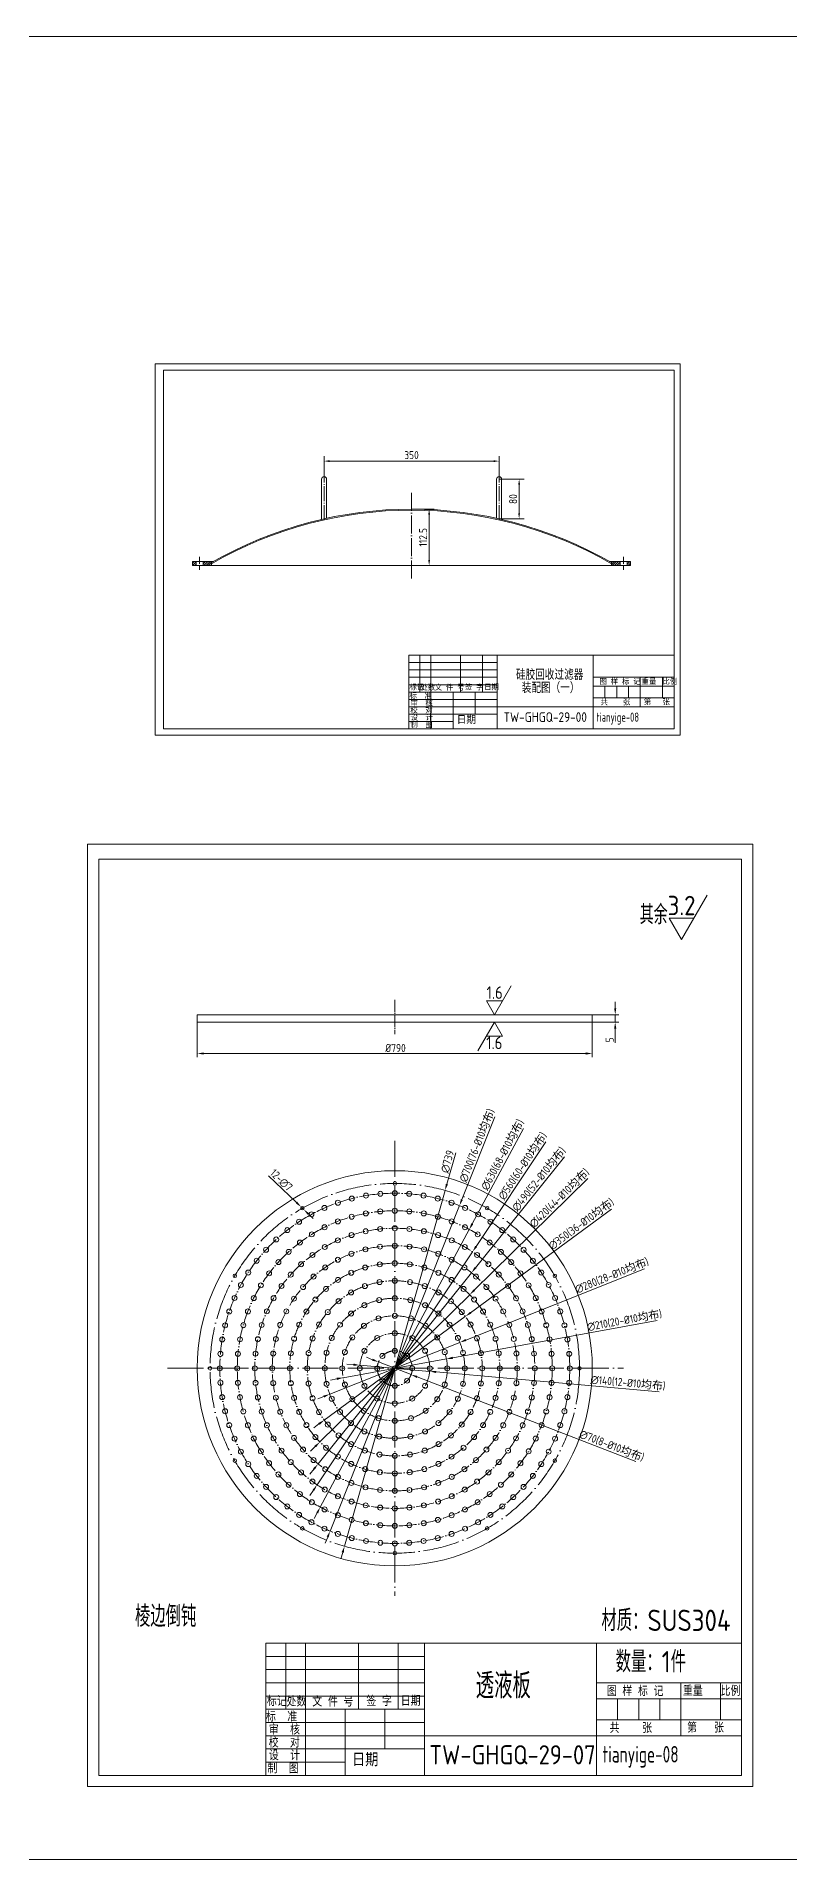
# Model space of a CAD drawing. Header units: millimetres. Extents: x 132458 to 144712, y 2543 to 6527.
# Drawn here: x 139972 to 141478, y 2543 to 6187 of the extents above; entities that cross this region are included whole.
import ezdxf

# ---------------------------------------------------------------- set-up
doc = ezdxf.new("R2010")
doc.units = ezdxf.units.MM
doc.linetypes.add('ACAD_ISO04W100', pattern=[30, 24, -3, 0, -3])
doc.linetypes.add('CENTER', pattern=[6.25, 5, -0.5, 0.25, -0.5])
doc.layers.add('实线', color=2, linetype='Continuous')
doc.layers.add('粗实线', color=7, linetype='Continuous')
doc.layers.add('标注', color=3, linetype='Continuous', lineweight=13)
doc.styles.get("Standard").update_dxf_attribs({"font": 'isocp.shx', "width": 0.707, "bigfont": 'hztxt.shx'})
doc.styles.add('工程字', font='gbenor.shx', dxfattribs={"bigfont": 'gbcbig.shx'})
doc.dimstyles.new('ISO-25', dxfattribs={"dimtxt": 2.5, "dimasz": 2.5, "dimexe": 1.25, "dimexo": 0.625, "dimtad": 1, "dimdsep": 46, "dimtxsty": 'Standard', "dimcen": 2.5, "dimadec": 0, "dimazin": 0, "dimtfac": 1, "dimtmove": 0, "dimatfit": 3, "dimfxl": 1, "dimarcsym": 0})

# ---------------------------------------------------------------- blocks, each defined once
blk = doc.blocks.new('*D2455')
at = {"color": 0, "linetype": 'Continuous', "lineweight": 13, "transparency": 16777216}
for p, q in [((141083.3, 4231.9), (141136.2, 4231.9)), ((141129.2, 4244.9), (141129.2, 4257.9)), ((141129.2, 4231.9), (141129.2, 4216.9)), ((141083.3, 4216.9), (141136.2, 4216.9)), ((141129.2, 4203.9), (141129.2, 4175.7))]:
    blk.add_line(p, q, dxfattribs=at)
for points in [[(141127, 4244.9), (141131.4, 4244.9), (141129.2, 4231.9)], [(141127, 4203.9), (141131.4, 4203.9), (141129.2, 4216.9)]]:
    blk.add_solid(points, dxfattribs=at)
at = {"layer": 'Defpoints', "color": 0, "linetype": 'Continuous', "lineweight": 13, "transparency": 16777216}
for p in [(141083.3, 4231.9), (141083.3, 4216.9), (141129.2, 4216.9)]:
    blk.add_point(p, dxfattribs=at)
at = {"color": 0, "linetype": 'Continuous', "lineweight": 13, "transparency": 16777216, "insert": (141118.2, 4181.7), "char_height": 16, "attachment_point": 5, "rotation": 90, "style": '工程字'}
blk.add_mtext('5', dxfattribs=at)
blk = doc.blocks.new('*D2456')
at = {"color": 0, "linetype": 'Continuous', "lineweight": 13, "transparency": 16777216}
for p, q in [((140293.3, 4216.9), (140293.3, 4147.3)), ((141083.3, 4216.9), (141083.3, 4147.3)), ((140306.3, 4154.3), (141070.3, 4154.3))]:
    blk.add_line(p, q, dxfattribs=at)
for points in [[(140306.3, 4156.5), (140306.3, 4152.2), (140293.3, 4154.3)], [(141070.3, 4156.5), (141070.3, 4152.2), (141083.3, 4154.3)]]:
    blk.add_solid(points, dxfattribs=at)
at = {"layer": 'Defpoints', "color": 0, "linetype": 'Continuous', "lineweight": 13, "transparency": 16777216}
for p in [(140293.3, 4216.9), (141083.3, 4216.9), (141083.3, 4154.3)]:
    blk.add_point(p, dxfattribs=at)
at = {"color": 0, "linetype": 'Continuous', "lineweight": 13, "transparency": 16777216, "insert": (140689.8, 4165.3), "char_height": 16, "attachment_point": 5, "style": '工程字'}
blk.add_mtext('%%c790', dxfattribs=at)
blk = doc.blocks.new('*D2457')
at = {"color": 0, "linetype": 'Continuous', "lineweight": 13, "transparency": 16777216}
for p, q in [((140810.2, 3956), (140792.4, 3893.1)), ((140587.7, 3169.5), (140788.9, 3880.6)), ((140584.2, 3157), (140580.7, 3144.5))]:
    blk.add_line(p, q, dxfattribs=at)
for points in [[(140790.3, 3893.7), (140794.5, 3892.5), (140788.9, 3880.6)], [(140582.1, 3157.6), (140586.3, 3156.4), (140587.7, 3169.5)]]:
    blk.add_solid(points, dxfattribs=at)
at = {"layer": 'Defpoints', "color": 0, "linetype": 'Continuous', "lineweight": 13, "transparency": 16777216}
for p in [(140788.9, 3880.6), (140587.7, 3169.5)]:
    blk.add_point(p, dxfattribs=at)
at = {"color": 0, "linetype": 'Continuous', "lineweight": 13, "transparency": 16777216, "insert": (140793.8, 3938.3), "char_height": 16, "attachment_point": 5, "rotation": 74.2078, "style": '工程字'}
blk.add_mtext('∅739', dxfattribs=at)
blk = doc.blocks.new('*D2458')
at = {"color": 0, "linetype": 'Continuous', "lineweight": 13, "transparency": 16777216}
for p, q in [((140888.2, 4027.5), (140822.5, 3862.3)), ((140558.9, 3199.8), (140817.7, 3850.3)), ((140554.1, 3187.8), (140549.3, 3175.7))]:
    blk.add_line(p, q, dxfattribs=at)
for points in [[(140820.5, 3863.1), (140824.5, 3861.5), (140817.7, 3850.3)], [(140552.1, 3188.6), (140556.1, 3187), (140558.9, 3199.8)]]:
    blk.add_solid(points, dxfattribs=at)
at = {"layer": 'Defpoints', "color": 0, "linetype": 'Continuous', "lineweight": 13, "transparency": 16777216}
for p in [(140817.7, 3850.3), (140558.9, 3199.8)]:
    blk.add_point(p, dxfattribs=at)
at = {"color": 0, "linetype": 'Continuous', "lineweight": 13, "transparency": 16777216, "insert": (140853.1, 3970.4), "char_height": 16, "attachment_point": 5, "rotation": 68.3044, "style": '工程字'}
blk.add_mtext('∅700(76-%%c10{\\fSystem|b0|i0|c134|p32;均布})', dxfattribs=at)
blk = doc.blocks.new('*D2459')
at = {"color": 0, "linetype": 'Continuous', "lineweight": 13, "transparency": 16777216}
for p, q in [((140945.6, 4004.3), (140843.4, 3814)), ((140539.3, 3247.5), (140837.3, 3802.6)), ((140533.2, 3236.1), (140527, 3224.6))]:
    blk.add_line(p, q, dxfattribs=at)
for points in [[(140841.5, 3815.1), (140845.4, 3813), (140837.3, 3802.6)], [(140531.3, 3237.1), (140535.1, 3235), (140539.3, 3247.5)]]:
    blk.add_solid(points, dxfattribs=at)
at = {"layer": 'Defpoints', "color": 0, "linetype": 'Continuous', "lineweight": 13, "transparency": 16777216}
for p in [(140837.3, 3802.6), (140539.3, 3247.5)]:
    blk.add_point(p, dxfattribs=at)
at = {"color": 0, "linetype": 'Continuous', "lineweight": 13, "transparency": 16777216, "insert": (140904.2, 3951.7), "char_height": 16, "attachment_point": 5, "rotation": 61.7713, "style": '工程字'}
blk.add_mtext('∅630(68-%%c10{\\fSystem|b0|i0|c134|p32;均布})', dxfattribs=at)
blk = doc.blocks.new('*D2460')
at = {"color": 0, "linetype": 'Continuous', "lineweight": 13, "transparency": 16777216}
for p, q in [((140990.5, 3977.8), (140851, 3768.7)), ((140532.9, 3292.2), (140843.8, 3757.9)), ((140525.6, 3281.3), (140518.4, 3270.5))]:
    blk.add_line(p, q, dxfattribs=at)
for points in [[(140849.2, 3769.9), (140852.8, 3767.5), (140843.8, 3757.9)], [(140523.8, 3282.6), (140527.4, 3280.1), (140532.9, 3292.2)]]:
    blk.add_solid(points, dxfattribs=at)
at = {"layer": 'Defpoints', "color": 0, "linetype": 'Continuous', "lineweight": 13, "transparency": 16777216}
for p in [(140843.8, 3757.9), (140532.9, 3292.2)]:
    blk.add_point(p, dxfattribs=at)
at = {"color": 0, "linetype": 'Continuous', "lineweight": 13, "transparency": 16777216, "insert": (140944.3, 3929.3), "char_height": 16, "attachment_point": 5, "rotation": 56.2767, "style": '工程字'}
blk.add_mtext('∅560(60-%%c10{\\fSystem|b0|i0|c134|p32;均布})', dxfattribs=at)
blk = doc.blocks.new('*D2461')
at = {"color": 0, "linetype": 'Continuous', "lineweight": 13, "transparency": 16777216}
for p, q in [((141027.6, 3947.7), (140849.8, 3726.2)), ((140534.9, 3334), (140841.7, 3716.1)), ((140526.8, 3323.9), (140518.6, 3313.7))]:
    blk.add_line(p, q, dxfattribs=at)
for points in [[(140848.1, 3727.6), (140851.5, 3724.9), (140841.7, 3716.1)], [(140525.1, 3325.2), (140528.5, 3322.5), (140534.9, 3334)]]:
    blk.add_solid(points, dxfattribs=at)
at = {"layer": 'Defpoints', "color": 0, "linetype": 'Continuous', "lineweight": 13, "transparency": 16777216}
for p in [(140841.7, 3716.1), (140534.9, 3334)]:
    blk.add_point(p, dxfattribs=at)
at = {"color": 0, "linetype": 'Continuous', "lineweight": 13, "transparency": 16777216, "insert": (140976.9, 3902.9), "char_height": 16, "attachment_point": 5, "rotation": 51.2423, "style": '工程字'}
blk.add_mtext('∅490(52-%%c10{\\fSystem|b0|i0|c134|p32;均布})', dxfattribs=at)
blk = doc.blocks.new('*D2462')
at = {"color": 0, "linetype": 'Continuous', "lineweight": 13, "transparency": 16777216}
for p, q in [((141074.4, 3904.5), (140847.3, 3681.4)), ((140538.5, 3377.8), (140838.1, 3672.2)), ((140529.3, 3368.7), (140520, 3359.6))]:
    blk.add_line(p, q, dxfattribs=at)
for points in [[(140845.8, 3682.9), (140848.9, 3679.8), (140838.1, 3672.2)], [(140527.7, 3370.3), (140530.8, 3367.2), (140538.5, 3377.8)]]:
    blk.add_solid(points, dxfattribs=at)
at = {"layer": 'Defpoints', "color": 0, "linetype": 'Continuous', "lineweight": 13, "transparency": 16777216}
for p in [(140838.1, 3672.2), (140538.5, 3377.8)]:
    blk.add_point(p, dxfattribs=at)
at = {"color": 0, "linetype": 'Continuous', "lineweight": 13, "transparency": 16777216, "insert": (141017.8, 3865.1), "char_height": 16, "attachment_point": 5, "rotation": 44.5046, "style": '工程字'}
blk.add_mtext('∅420(44-%%c10{\\fSystem|b0|i0|c134|p32;均布})', dxfattribs=at)
blk = doc.blocks.new('*D2463')
at = {"color": 0, "linetype": 'Continuous', "lineweight": 13, "transparency": 16777216}
for p, q in [((141121.6, 3842.9), (140839.9, 3636.2)), ((140547.2, 3421.5), (140829.4, 3628.6)), ((140536.7, 3413.8), (140526.2, 3406.2))]:
    blk.add_line(p, q, dxfattribs=at)
for points in [[(140838.6, 3638), (140841.2, 3634.5), (140829.4, 3628.6)], [(140535.4, 3415.6), (140538, 3412.1), (140547.2, 3421.5)]]:
    blk.add_solid(points, dxfattribs=at)
at = {"layer": 'Defpoints', "color": 0, "linetype": 'Continuous', "lineweight": 13, "transparency": 16777216}
for p in [(140829.4, 3628.6), (140547.2, 3421.5)]:
    blk.add_point(p, dxfattribs=at)
at = {"color": 0, "linetype": 'Continuous', "lineweight": 13, "transparency": 16777216, "insert": (141061.6, 3813.2), "char_height": 16, "attachment_point": 5, "rotation": 36.2633, "style": '工程字'}
blk.add_mtext('∅350(36-%%c10{\\fSystem|b0|i0|c134|p32;均布})', dxfattribs=at)
blk = doc.blocks.new('*D2464')
at = {"color": 0, "linetype": 'Continuous', "lineweight": 13, "transparency": 16777216}
for p, q in [((141188.1, 3723.8), (140830.5, 3581.6)), ((140558.2, 3473.3), (140818.4, 3576.8)), ((140546.1, 3468.5), (140534.1, 3463.7))]:
    blk.add_line(p, q, dxfattribs=at)
for points in [[(140829.7, 3583.6), (140831.3, 3579.6), (140818.4, 3576.8)], [(140545.3, 3470.5), (140546.9, 3466.5), (140558.2, 3473.3)]]:
    blk.add_solid(points, dxfattribs=at)
at = {"layer": 'Defpoints', "color": 0, "linetype": 'Continuous', "lineweight": 13, "transparency": 16777216}
for p in [(140818.4, 3576.8), (140558.2, 3473.3)]:
    blk.add_point(p, dxfattribs=at)
at = {"color": 0, "linetype": 'Continuous', "lineweight": 13, "transparency": 16777216, "insert": (141122.5, 3710.2), "char_height": 16, "attachment_point": 5, "rotation": 21.689, "style": '工程字'}
blk.add_mtext('∅280(28-%%c10{\\fSystem|b0|i0|c134|p32;均布})', dxfattribs=at)
blk = doc.blocks.new('*D2465')
at = {"color": 0, "linetype": 'Continuous', "lineweight": 13, "transparency": 16777216}
for p, q in [((141213.2, 3620.6), (140804.4, 3546.2)), ((140585, 3506.2), (140791.6, 3543.8)), ((140572.2, 3503.9), (140559.4, 3501.6))]:
    blk.add_line(p, q, dxfattribs=at)
for points in [[(140804, 3548.3), (140804.8, 3544), (140791.6, 3543.8)], [(140571.8, 3506.1), (140572.6, 3501.8), (140585, 3506.2)]]:
    blk.add_solid(points, dxfattribs=at)
at = {"layer": 'Defpoints', "color": 0, "linetype": 'Continuous', "lineweight": 13, "transparency": 16777216}
for p in [(140791.6, 3543.8), (140585, 3506.2)]:
    blk.add_point(p, dxfattribs=at)
at = {"color": 0, "linetype": 'Continuous', "lineweight": 13, "transparency": 16777216, "insert": (141147.6, 3620.3), "char_height": 16, "attachment_point": 5, "rotation": 10.3131, "style": '工程字'}
blk.add_mtext('∅210(20-%%c10{\\fSystem|b0|i0|c134|p32;均布})', dxfattribs=at)
blk = doc.blocks.new('*D2466')
at = {"color": 0, "linetype": 'Continuous', "lineweight": 13, "transparency": 16777216}
for p, q in [((140605.6, 3532.4), (140592.7, 3533.5)), ((140618.6, 3531.2), (140758, 3518.9)), ((141217.2, 3478.3), (140771, 3517.7))]:
    blk.add_line(p, q, dxfattribs=at)
for points in [[(140605.8, 3534.5), (140605.4, 3530.2), (140618.6, 3531.2)], [(140771.2, 3519.9), (140770.8, 3515.6), (140758, 3518.9)]]:
    blk.add_solid(points, dxfattribs=at)
at = {"layer": 'Defpoints', "color": 0, "linetype": 'Continuous', "lineweight": 13, "transparency": 16777216}
for p in [(140618.6, 3531.2), (140758, 3518.9)]:
    blk.add_point(p, dxfattribs=at)
at = {"color": 0, "linetype": 'Continuous', "lineweight": 13, "transparency": 16777216, "insert": (141154.5, 3495.4), "char_height": 16, "attachment_point": 5, "rotation": 354.9449, "style": '工程字'}
blk.add_mtext('∅140(12-%%c10{\\fSystem|b0|i0|c134|p32;均布})', dxfattribs=at)
blk = doc.blocks.new('*D2467')
at = {"color": 0, "linetype": 'Continuous', "lineweight": 13, "transparency": 16777216}
for p, q in [((140643.5, 3542.3), (140631.4, 3547)), ((140655.7, 3537.7), (140720.9, 3512.4)), ((141170.7, 3338.6), (140733.1, 3507.7))]:
    blk.add_line(p, q, dxfattribs=at)
for points in [[(140644.3, 3544.4), (140642.7, 3540.3), (140655.7, 3537.7)], [(140733.9, 3509.8), (140732.3, 3505.7), (140720.9, 3512.4)]]:
    blk.add_solid(points, dxfattribs=at)
at = {"layer": 'Defpoints', "color": 0, "linetype": 'Continuous', "lineweight": 13, "transparency": 16777216}
for p in [(140655.7, 3537.7), (140720.9, 3512.4)]:
    blk.add_point(p, dxfattribs=at)
at = {"color": 0, "linetype": 'Continuous', "lineweight": 13, "transparency": 16777216, "insert": (141122, 3369.8), "char_height": 16, "attachment_point": 5, "rotation": 338.8705, "style": '工程字'}
blk.add_mtext('∅70(8-%%c10{\\fSystem|b0|i0|c134|p32;均布})', dxfattribs=at)
blk = doc.blocks.new('*D2468')
at = {"color": 0, "linetype": 'Continuous', "lineweight": 13, "transparency": 16777216}
for p, q in [((140436, 3910.1), (140491.7, 3856.5)), ((140506.1, 3842.6), (140501, 3847.5)), ((140515.4, 3833.6), (140524.8, 3824.6))]:
    blk.add_line(p, q, dxfattribs=at)
for points in [[(140493.2, 3858), (140490.2, 3854.9), (140501, 3847.5)], [(140516.9, 3835.2), (140513.9, 3832), (140506.1, 3842.6)]]:
    blk.add_solid(points, dxfattribs=at)
at = {"layer": 'Defpoints', "color": 0, "linetype": 'Continuous', "lineweight": 13, "transparency": 16777216}
for p in [(140501, 3847.5), (140506.1, 3842.6)]:
    blk.add_point(p, dxfattribs=at)
at = {"color": 0, "linetype": 'Continuous', "lineweight": 13, "transparency": 16777216, "insert": (140461.2, 3901.1), "char_height": 16, "attachment_point": 5, "rotation": 316.0695, "style": '工程字'}
blk.add_mtext('12-∅7', dxfattribs=at)
blk = doc.blocks.new('*D2491')
at = {"color": 0, "linetype": 'Continuous', "lineweight": 13, "transparency": 16777216}
for p, q in [((140546.8, 5302.5), (140546.8, 5348.5)), ((140557.8, 5338.5), (140885.8, 5338.5)), ((140896.8, 5302.5), (140896.8, 5348.5))]:
    blk.add_line(p, q, dxfattribs=at)
for points in [[(140557.8, 5340.3), (140557.8, 5336.6), (140546.8, 5338.5)], [(140885.8, 5340.3), (140885.8, 5336.6), (140896.8, 5338.5)]]:
    blk.add_solid(points, dxfattribs=at)
at = {"layer": 'Defpoints', "color": 0, "linetype": 'Continuous', "lineweight": 13, "transparency": 16777216}
for p in [(140896.8, 5338.5), (140546.8, 5302.5), (140896.8, 5302.5)]:
    blk.add_point(p, dxfattribs=at)
at = {"color": 0, "linetype": 'Continuous', "lineweight": 13, "transparency": 16777216, "insert": (140721.8, 5350.5), "char_height": 16, "attachment_point": 5, "style": '工程字'}
blk.add_mtext('350', dxfattribs=at)
blk = doc.blocks.new('*D2493')
at = {"color": 0, "linetype": 'Continuous', "lineweight": 13, "transparency": 16777216}
for p, q in [((140896.8, 5302.5), (140947, 5302.5)), ((140937, 5291.5), (140937, 5234.2)), ((140896.8, 5223.2), (140947, 5223.2))]:
    blk.add_line(p, q, dxfattribs=at)
for points in [[(140935.2, 5291.5), (140938.8, 5291.5), (140937, 5302.5)], [(140935.2, 5234.2), (140938.8, 5234.2), (140937, 5223.2)]]:
    blk.add_solid(points, dxfattribs=at)
at = {"layer": 'Defpoints', "color": 0, "linetype": 'Continuous', "lineweight": 13, "transparency": 16777216}
for p in [(140896.8, 5302.5), (140896.8, 5223.2), (140937, 5223.2)]:
    blk.add_point(p, dxfattribs=at)
at = {"color": 0, "linetype": 'Continuous', "lineweight": 13, "transparency": 16777216, "insert": (140925, 5262.6), "char_height": 16, "attachment_point": 5, "rotation": 90, "style": '工程字'}
blk.add_mtext('80', dxfattribs=at)
blk = doc.blocks.new('*D2494')
at = {"color": 0, "linetype": 'Continuous', "lineweight": 13, "transparency": 16777216}
for p, q in [((140721.8, 5242.5), (140767, 5242.5)), ((140757, 5231.5), (140757, 5140.8)), ((140721.8, 5129.8), (140767, 5129.8))]:
    blk.add_line(p, q, dxfattribs=at)
for points in [[(140755.2, 5231.5), (140758.8, 5231.5), (140757, 5242.5)], [(140755.2, 5140.8), (140758.8, 5140.8), (140757, 5129.8)]]:
    blk.add_solid(points, dxfattribs=at)
at = {"layer": 'Defpoints', "color": 0, "linetype": 'Continuous', "lineweight": 13, "transparency": 16777216}
for p in [(140721.8, 5242.5), (140721.8, 5129.8), (140757, 5129.8)]:
    blk.add_point(p, dxfattribs=at)
at = {"color": 0, "linetype": 'Continuous', "lineweight": 13, "transparency": 16777216, "insert": (140745, 5186.1), "char_height": 16, "attachment_point": 5, "rotation": 90, "style": '工程字'}
blk.add_mtext('112.5', dxfattribs=at)

msp = doc.modelspace()

# ---------------------------------------------------------------- hatches: boundary and pattern name
at = {"lineweight": 5}
h = msp.add_hatch(dxfattribs=at)
h.set_pattern_fill('LINE', color=3, angle=45, style=0)
h.set_pattern_definition([(45, (4162.083, -68.7513), (-2.24506403, 2.24506403), [])])
h.paths.add_polyline_path([(141138.825, 5137.789), (141121.825, 5137.789), (141121.825, 5129.789), (141137.825, 5129.789), (141138.825, 5129.789)])
h.paths.add_polyline_path([(141159.825, 5137.789), (141152.825, 5137.789), (141152.825, 5129.789), (141159.825, 5129.789)])
h.paths.add_polyline_path([(140321.825, 5137.789), (140304.825, 5137.789), (140304.825, 5129.789), (140321.825, 5129.789)])
h.paths.add_polyline_path([(140290.825, 5137.789), (140283.825, 5137.789), (140283.825, 5129.789), (140290.825, 5129.789)])
at = {"lineweight": 13}
h = msp.add_hatch(color=6, dxfattribs=at)
h.paths.add_polyline_path([(140325.591, 5137.789), (140321.825, 5137.789), (140321.825, 5135.636, -0.0013523)])
h.paths.add_polyline_path([(140321.825, 5135.636), (140321.825, 5133.327, -0.00035979), (140322.822, 5133.902)])
h = msp.add_hatch(color=6, dxfattribs=at)
h.paths.add_polyline_path([(141118.059, 5137.789), (141121.825, 5137.789), (141121.825, 5135.636, 0.0013523)])
h.paths.add_polyline_path([(141121.825, 5135.636), (141121.825, 5133.327, 0.00035979), (141120.827, 5133.902)])

# ---------------------------------------------------------------- linework, layer by layer
for p, q in [((137355.39, 6187.359), (144711.563, 6187.359)), ((140321.825, 5129.789), (140321.825, 5137.789)), ((140321.825, 5135.636), (140322.822, 5133.902)), ((141121.825, 5135.636), (141120.827, 5133.902)), ((141121.825, 5129.789), (141121.825, 5137.789)), ((144711.563, 2543.096), (137355.39, 2543.096))]:
    msp.add_line(p, q, dxfattribs=at)
at = {"color": 1, "linetype": 'CENTER', "lineweight": 13, "ltscale": 6}
for p, q in [((140546.825, 5220.681), (140546.825, 5302.507)), ((140896.825, 5220.681), (140896.825, 5302.507))]:
    msp.add_line(p, q, dxfattribs=at)
at = {"color": 1, "linetype": 'ACAD_ISO04W100', "lineweight": 13, "ltscale": 1.5}
msp.add_line((140721.825, 5274.974), (140721.825, 5100.909), dxfattribs=at)
at = {"color": 1, "linetype": 'ACAD_ISO04W100', "lineweight": 13, "ltscale": 0.6}
for p, q in [((140297.825, 5147.242), (140297.825, 5121.402)), ((141145.825, 5147.242), (141145.825, 5121.402))]:
    msp.add_line(p, q, dxfattribs=at)
at = {"lineweight": 18}
for p, q in [((140283.825, 5129.789), (140283.825, 5137.789)), ((140283.825, 5137.789), (140325.591, 5137.789)), ((140283.825, 5129.789), (141137.825, 5129.789)), ((140721.825, 5129.789), (141139.825, 5129.789)), ((141159.825, 5129.789), (141112.825, 5129.789)), ((141159.825, 5137.789), (141118.059, 5137.789)), ((141159.825, 5129.789), (141159.825, 5137.789)), ((140293.303, 4231.943), (141083.303, 4231.943)), ((140293.303, 4231.943), (140293.303, 4216.943)), ((141083.303, 4231.943), (141083.303, 4216.943)), ((140293.303, 4216.943), (141083.303, 4216.943))]:
    msp.add_line(p, q, dxfattribs=at)
at = {"linetype": 'Continuous', "lineweight": 13}
for p, q in [((140290.825, 5137.789), (140290.825, 5129.789)), ((140304.825, 5137.789), (140304.825, 5129.789)), ((141138.825, 5137.789), (141138.825, 5129.789)), ((141152.825, 5137.789), (141152.825, 5129.789))]:
    msp.add_line(p, q, dxfattribs=at)
at = {"color": 7, "lineweight": 13}
for p, q in [((140804.815, 4876.837), (140804.815, 4803.11)), ((140716.343, 4817.856), (140804.815, 4817.856)), ((141237.011, 4424.972), (141261.868, 4381.919)), ((140871.927, 4259.761), (140887.988, 4231.943)), ((140903.737, 4189.124), (140887.676, 4216.943)), ((140589.172, 2843.388), (140589.172, 2711.187)), ((140430.531, 2737.627), (140589.172, 2737.627))]:
    msp.add_line(p, q, dxfattribs=at)
at = {"color": 1, "linetype": 'ACAD_ISO04W100', "lineweight": 13}
msp.add_line((140688.303, 4261.781), (140688.303, 4192.955), dxfattribs=at)
at = {"color": 1, "linetype": 'ACAD_ISO04W100', "lineweight": 13, "ltscale": 3}
for p, q in [((140688.303, 3979.637), (140688.303, 3070.453)), ((140233.711, 3525.045), (141145.931, 3525.045))]:
    msp.add_line(p, q, dxfattribs=at)
at = {"lineweight": 18}
for centre, radius in [((140688.303, 3525.045), 395), ((140602.383, 3864.335), 5), ((140630.694, 3870.271), 5), ((140659.4, 3873.849), 5), ((140688.303, 3875.045), 5), ((140688.303, 3894.545), 3.5), ((140717.205, 3873.849), 5), ((140745.911, 3870.271), 5), ((140774.222, 3864.335), 5), ((140503.553, 3845.041), 3.5), ((140521.721, 3832.861), 5), ((140547.709, 3845.565), 5), ((140574.658, 3856.081), 5), ((140602.099, 3828.02), 5), ((140630.421, 3834.681), 5), ((140659.238, 3838.701), 5), ((140688.303, 3840.045), 5), ((140717.367, 3838.701), 5), ((140746.184, 3834.681), 5), ((140774.506, 3828.02), 5), ((140801.947, 3856.081), 5), ((140828.896, 3845.565), 5), ((140854.884, 3832.861), 5), ((140873.053, 3845.041), 3.5), ((140473.328, 3801.244), 5), ((140496.871, 3818.053), 5), ((140522.476, 3792.863), 5), ((140547.895, 3807.021), 5), ((140574.511, 3818.773), 5), ((140601.778, 3791.341), 5), ((140630.087, 3798.926), 5), ((140659.035, 3803.511), 5), ((140688.303, 3805.045), 5), ((140717.571, 3803.511), 5), ((140746.518, 3798.926), 5), ((140774.827, 3791.341), 5), ((140802.094, 3818.773), 5), ((140828.71, 3807.021), 5), ((140854.129, 3792.863), 5), ((140879.734, 3818.053), 5), ((140903.277, 3801.244), 5), ((140430.799, 3762.093), 5), ((140451.254, 3782.548), 5), ((140476.088, 3757.833), 5), ((140498.473, 3776.42), 5), ((140523.723, 3751.569), 5), ((140548.303, 3767.532), 5), ((140574.416, 3780.837), 5), ((140601.424, 3754.124), 5), ((140629.67, 3762.925), 5), ((140658.771, 3768.258), 5), ((140688.303, 3770.045), 5), ((140717.834, 3768.258), 5), ((140746.935, 3762.925), 5), ((140775.181, 3754.124), 5), ((140802.189, 3780.837), 5), ((140828.303, 3767.532), 5), ((140852.882, 3751.569), 5), ((140878.132, 3776.42), 5), ((140900.517, 3757.833), 5), ((140925.351, 3782.548), 5), ((140945.806, 3762.093), 5), ((140395.294, 3716.477), 5), ((140412.103, 3740.019), 5), ((140436.927, 3714.875), 5), ((140455.515, 3737.259), 5), ((140480.222, 3712.401), 5), ((140500.946, 3733.125), 5), ((140549.127, 3726.676), 5), ((140574.445, 3741.981), 5), ((140601.065, 3716.067), 5), ((140629.139, 3726.538), 5), ((140658.416, 3732.907), 5), ((140688.303, 3735.045), 5), ((140718.189, 3732.907), 5), ((140747.466, 3726.538), 5), ((140775.54, 3716.067), 5), ((140802.16, 3741.981), 5), ((140827.478, 3726.676), 5), ((140875.659, 3733.125), 5), ((140896.383, 3712.401), 5), ((140921.09, 3737.259), 5), ((140939.678, 3714.875), 5), ((140964.502, 3740.019), 5), ((140981.311, 3716.477), 5), ((140368.306, 3709.795), 3.5), ((140380.487, 3691.626), 5), ((140420.484, 3690.871), 5), ((140461.778, 3689.625), 5), ((140504.917, 3687.51), 5), ((140525.838, 3708.43), 5), ((140550.782, 3683.752), 5), ((140574.768, 3701.708), 5), ((140600.803, 3676.599), 5), ((140628.449, 3689.491), 5), ((140657.914, 3697.386), 5), ((140688.303, 3700.045), 5), ((140718.691, 3697.386), 5), ((140748.156, 3689.491), 5), ((140775.803, 3676.599), 5), ((140801.837, 3701.708), 5), ((140825.823, 3683.752), 5), ((140850.768, 3708.43), 5), ((140871.688, 3687.51), 5), ((140914.827, 3689.625), 5), ((140956.121, 3690.871), 5), ((140996.118, 3691.626), 5), ((141008.299, 3709.795), 3.5), ((140367.782, 3665.638), 5), ((140406.326, 3665.452), 5), ((140445.815, 3665.045), 5), ((140486.672, 3664.221), 5), ((140529.595, 3662.565), 5), ((140575.815, 3659.103), 5), ((140627.559, 3651.18), 5), ((140657.15, 3661.535), 5), ((140688.303, 3665.045), 5), ((140719.455, 3661.535), 5), ((140749.046, 3651.18), 5), ((140800.79, 3659.103), 5), ((140847.01, 3662.565), 5), ((140889.934, 3664.221), 5), ((140930.79, 3665.045), 5), ((140970.279, 3665.452), 5), ((141008.823, 3665.638), 5), ((140349.012, 3610.965), 5), ((140357.267, 3638.69), 5), ((140385.327, 3611.249), 5), ((140394.574, 3638.836), 5), ((140422.007, 3611.569), 5), ((140432.51, 3638.931), 5), ((140459.224, 3611.923), 5), ((140471.366, 3638.902), 5), ((140497.28, 3612.282), 5), ((140511.639, 3638.579), 5), ((140536.748, 3612.545), 5), ((140554.245, 3637.533), 5), ((140578.846, 3612.333), 5), ((140601.014, 3634.501), 5), ((140626.585, 3609.992), 5), ((140655.856, 3624.906), 5), ((140688.303, 3630.045), 5), ((140720.749, 3624.906), 5), ((140750.02, 3609.992), 5), ((140775.591, 3634.501), 5), ((140797.759, 3612.333), 5), ((140822.36, 3637.533), 5), ((140839.857, 3612.545), 5), ((140864.966, 3638.579), 5), ((140879.325, 3612.282), 5), ((140905.239, 3638.902), 5), ((140917.382, 3611.923), 5), ((140944.095, 3638.931), 5), ((140954.598, 3611.569), 5), ((140982.031, 3638.836), 5), ((140991.278, 3611.249), 5), ((141019.339, 3638.69), 5), ((141027.593, 3610.965), 5), ((140343.076, 3582.653), 5), ((140378.666, 3582.926), 5), ((140414.421, 3583.26), 5), ((140450.422, 3583.677), 5), ((140486.809, 3584.209), 5), ((140523.856, 3584.898), 5), ((140562.167, 3585.788), 5), ((140603.356, 3586.762), 5), ((140653.303, 3585.667), 5), ((140688.303, 3595.045), 5), ((140723.303, 3585.667), 5), ((140773.249, 3586.762), 5), ((140814.438, 3585.788), 5), ((140852.749, 3584.898), 5), ((140889.796, 3584.209), 5), ((140926.183, 3583.677), 5), ((140962.184, 3583.26), 5), ((140997.939, 3582.926), 5), ((141033.529, 3582.653), 5), ((140339.498, 3553.948), 5), ((140374.646, 3554.109), 5), ((140409.836, 3554.313), 5), ((140445.089, 3554.576), 5), ((140480.44, 3554.931), 5), ((140515.961, 3555.433), 5), ((140551.813, 3556.198), 5), ((140588.442, 3557.492), 5), ((140627.681, 3560.045), 5), ((140663.554, 3549.793), 5), ((140688.303, 3560.045), 5), ((140713.051, 3549.793), 5), ((140748.924, 3560.045), 5), ((140788.163, 3557.492), 5), ((140824.792, 3556.198), 5), ((140860.644, 3555.433), 5), ((140896.165, 3554.931), 5), ((140931.516, 3554.576), 5), ((140966.769, 3554.313), 5), ((141001.959, 3554.109), 5), ((141037.107, 3553.948), 5), ((140338.303, 3525.045), 5), ((140339.498, 3496.142), 5), ((140373.303, 3525.045), 5), ((140374.646, 3495.98), 5), ((140408.303, 3525.045), 5), ((140409.836, 3495.777), 5), ((140443.303, 3525.045), 5), ((140445.089, 3495.513), 5), ((140478.303, 3525.045), 5), ((140480.44, 3495.159), 5), ((140513.303, 3525.045), 5), ((140515.961, 3494.656), 5), ((140548.303, 3525.045), 5), ((140551.813, 3493.892), 5), ((140583.303, 3525.045), 5), ((140618.303, 3525.045), 5), ((140653.303, 3525.045), 5), ((140663.554, 3500.296), 5), ((140688.303, 3525.045), 5), ((140713.051, 3500.296), 5), ((140723.303, 3525.045), 5), ((140758.303, 3525.045), 5), ((140793.303, 3525.045), 5), ((140824.792, 3493.892), 5), ((140828.303, 3525.045), 5), ((140860.644, 3494.656), 5), ((140863.303, 3525.045), 5), ((140896.165, 3495.159), 5), ((140898.303, 3525.045), 5), ((140931.516, 3495.513), 5), ((140933.303, 3525.045), 5), ((140966.769, 3495.777), 5), ((140968.303, 3525.045), 5), ((141001.959, 3495.98), 5), ((141003.303, 3525.045), 5), ((141037.107, 3496.142), 5), ((141038.303, 3525.045), 5), ((141057.803, 3525.045), 3.5), ((140343.076, 3467.437), 5), ((140378.666, 3467.164), 5), ((140414.421, 3466.829), 5), ((140450.422, 3466.412), 5), ((140486.809, 3465.881), 5), ((140523.856, 3465.191), 5), ((140562.167, 3464.301), 5), ((140588.442, 3492.598), 5), ((140603.356, 3463.327), 5), ((140627.681, 3490.045), 5), ((140653.303, 3464.423), 5), ((140688.303, 3490.045), 5), ((140723.303, 3464.423), 5), ((140748.924, 3490.045), 5), ((140773.249, 3463.327), 5), ((140788.163, 3492.598), 5), ((140814.438, 3464.301), 5), ((140852.749, 3465.191), 5), ((140889.796, 3465.881), 5), ((140926.183, 3466.412), 5), ((140962.184, 3466.829), 5), ((140997.939, 3467.164), 5), ((141033.529, 3467.437), 5), ((140349.012, 3439.125), 5), ((140385.327, 3438.841), 5), ((140422.007, 3438.52), 5), ((140459.224, 3438.167), 5), ((140497.28, 3437.808), 5), ((140536.748, 3437.545), 5), ((140578.846, 3437.756), 5), ((140626.585, 3440.098), 5), ((140655.856, 3425.184), 5), ((140688.303, 3455.045), 5), ((140720.749, 3425.184), 5), ((140750.02, 3440.098), 5), ((140797.759, 3437.756), 5), ((140839.857, 3437.545), 5), ((140879.325, 3437.808), 5), ((140917.382, 3438.167), 5), ((140954.598, 3438.52), 5), ((140991.278, 3438.841), 5), ((141027.593, 3439.125), 5), ((140357.267, 3411.4), 5), ((140367.782, 3384.451), 5), ((140394.574, 3411.254), 5), ((140406.326, 3384.637), 5), ((140432.51, 3411.158), 5), ((140445.815, 3385.045), 5), ((140471.366, 3411.188), 5), ((140486.672, 3385.869), 5), ((140511.639, 3411.51), 5), ((140529.595, 3387.524), 5), ((140554.245, 3412.557), 5), ((140575.815, 3390.987), 5), ((140601.014, 3415.588), 5), ((140627.559, 3398.909), 5), ((140657.15, 3388.555), 5), ((140688.303, 3420.045), 5), ((140688.303, 3385.045), 5), ((140719.455, 3388.555), 5), ((140749.046, 3398.909), 5), ((140775.591, 3415.588), 5), ((140800.79, 3390.987), 5), ((140822.36, 3412.557), 5), ((140847.01, 3387.524), 5), ((140864.966, 3411.51), 5), ((140889.934, 3385.869), 5), ((140905.239, 3411.188), 5), ((140930.79, 3385.045), 5), ((140944.095, 3411.158), 5), ((140970.279, 3384.637), 5), ((140982.031, 3411.254), 5), ((141008.823, 3384.451), 5), ((141019.339, 3411.4), 5), ((140380.487, 3358.463), 5), ((140420.484, 3359.219), 5), ((140461.778, 3360.465), 5), ((140504.917, 3362.58), 5), ((140550.782, 3366.337), 5), ((140574.768, 3348.381), 5), ((140600.803, 3373.49), 5), ((140628.449, 3360.599), 5), ((140657.914, 3352.703), 5), ((140688.303, 3350.045), 5), ((140718.691, 3352.703), 5), ((140748.156, 3360.599), 5), ((140775.803, 3373.49), 5), ((140801.837, 3348.381), 5), ((140825.823, 3366.337), 5), ((140871.688, 3362.58), 5), ((140914.827, 3360.465), 5), ((140956.121, 3359.219), 5), ((140996.118, 3358.463), 5), ((140368.306, 3340.295), 3.5), ((140395.294, 3333.613), 5), ((140436.927, 3335.215), 5), ((140455.515, 3312.831), 5), ((140480.222, 3337.688), 5), ((140500.946, 3316.964), 5), ((140525.838, 3341.66), 5), ((140549.127, 3323.414), 5), ((140601.065, 3334.022), 5), ((140629.139, 3323.551), 5), ((140658.416, 3317.182), 5), ((140688.303, 3315.045), 5), ((140718.189, 3317.182), 5), ((140747.466, 3323.551), 5), ((140775.54, 3334.022), 5), ((140827.478, 3323.414), 5), ((140850.768, 3341.66), 5), ((140875.659, 3316.964), 5), ((140896.383, 3337.688), 5), ((140921.09, 3312.831), 5), ((140939.678, 3335.215), 5), ((140981.311, 3333.613), 5), ((141008.299, 3340.295), 3.5), ((140412.103, 3310.07), 5), ((140430.799, 3287.996), 5), ((140476.088, 3292.257), 5), ((140523.723, 3298.52), 5), ((140548.303, 3282.558), 5), ((140574.445, 3308.108), 5), ((140601.424, 3295.966), 5), ((140629.67, 3287.164), 5), ((140658.771, 3281.831), 5), ((140688.303, 3280.045), 5), ((140717.834, 3281.831), 5), ((140746.935, 3287.164), 5), ((140775.181, 3295.966), 5), ((140802.16, 3308.108), 5), ((140828.303, 3282.558), 5), ((140852.882, 3298.52), 5), ((140900.517, 3292.257), 5), ((140945.806, 3287.996), 5), ((140964.502, 3310.07), 5), ((140451.254, 3267.541), 5), ((140473.328, 3248.846), 5), ((140498.473, 3273.669), 5), ((140522.476, 3257.226), 5), ((140547.895, 3243.068), 5), ((140574.416, 3269.252), 5), ((140601.778, 3258.749), 5), ((140630.087, 3251.163), 5), ((140659.035, 3246.579), 5), ((140688.303, 3245.045), 5), ((140717.571, 3246.579), 5), ((140746.518, 3251.163), 5), ((140774.827, 3258.749), 5), ((140802.189, 3269.252), 5), ((140828.71, 3243.068), 5), ((140854.129, 3257.226), 5), ((140878.132, 3273.669), 5), ((140903.277, 3248.846), 5), ((140925.351, 3267.541), 5), ((140496.871, 3232.036), 5), ((140503.553, 3205.048), 3.5), ((140521.721, 3217.229), 5), ((140547.709, 3204.524), 5), ((140574.511, 3231.316), 5), ((140602.099, 3222.07), 5), ((140630.421, 3215.408), 5), ((140659.238, 3211.388), 5), ((140688.303, 3210.045), 5), ((140717.367, 3211.388), 5), ((140746.184, 3215.408), 5), ((140774.506, 3222.07), 5), ((140802.094, 3231.316), 5), ((140828.896, 3204.524), 5), ((140854.884, 3217.229), 5), ((140873.053, 3205.048), 3.5), ((140879.734, 3232.036), 5), ((140574.658, 3194.009), 5), ((140602.383, 3185.755), 5), ((140630.694, 3179.818), 5), ((140659.4, 3176.24), 5), ((140688.303, 3175.045), 5), ((140717.205, 3176.24), 5), ((140745.911, 3179.818), 5), ((140774.222, 3185.755), 5), ((140801.947, 3194.009), 5), ((140688.303, 3155.545), 3.5)]:
    msp.add_circle(centre, radius, dxfattribs=at)
at = {"color": 1, "linetype": 'ACAD_ISO04W100', "lineweight": 13, "ltscale": 3}
msp.add_circle((140688.303, 3525.045), 369.5, dxfattribs=at)
at = {"color": 1, "linetype": 'ACAD_ISO04W100', "lineweight": 13, "ltscale": 1.5}
for radius in [350, 315, 280, 245, 210, 175, 140, 105, 70, 35]:
    msp.add_circle((140688.303, 3525.045), radius, dxfattribs=at)
at = {"lineweight": 13}
msp.add_circle((140318.803, 3525.045), 3.5, dxfattribs=at)
for radius, start, end in [(802, 60.082459, 119.917541), (800, 60, 120)]:
    msp.add_arc((140721.825, 4440.507), radius, start, end, dxfattribs=at)
at = {"layer": '实线', "color": 7, "linetype": 'Continuous', "lineweight": 13}
for p, q in [((141259.428, 5532.685), (140208.79, 5532.685)), ((140208.79, 5532.685), (140208.79, 4790.618)), ((141246.935, 5520.193), (140225.426, 5520.193)), ((140225.426, 5520.193), (140225.426, 4803.11)), ((141246.935, 4803.11), (141246.935, 5520.193)), ((141259.428, 4790.618), (141259.428, 5532.685)), ((140208.79, 4790.618), (141259.428, 4790.618)), ((140225.426, 4803.11), (141246.935, 4803.11)), ((141404.351, 4572.713), (140073.73, 4572.713)), ((140073.73, 4572.713), (140073.73, 2688.786)), ((141404.351, 2688.786), (141404.351, 4572.713)), ((141381.95, 4542.882), (140096.131, 4542.882)), ((140096.131, 4542.882), (140096.131, 2711.187)), ((141381.95, 2711.187), (141381.95, 4542.882)), ((140096.131, 2711.187), (141381.95, 2711.187)), ((140073.73, 2688.786), (141404.351, 2688.786))]:
    msp.add_line(p, q, dxfattribs=at)
at = {"layer": '实线', "color": 7, "lineweight": 13}
for p, q in [((140716.343, 4950.564), (140716.343, 4803.11)), ((140716.343, 4950.564), (141246.935, 4950.564)), ((140716.343, 4935.818), (140893.287, 4935.818)), ((140716.343, 4921.073), (140893.287, 4921.073)), ((140738.461, 4950.564), (140738.461, 4876.837)), ((140760.579, 4950.564), (140760.579, 4803.11)), ((140819.56, 4950.564), (140819.56, 4876.837)), ((140863.796, 4950.564), (140863.796, 4876.837)), ((140893.287, 4950.564), (140893.287, 4803.11)), ((141084.976, 4950.564), (141084.976, 4803.11)), ((140716.343, 4906.328), (140893.287, 4906.328)), ((140716.343, 4891.582), (140893.287, 4891.582)), ((141084.976, 4906.328), (141246.935, 4906.328)), ((141084.976, 4888.633), (141246.935, 4888.633)), ((141108.569, 4888.633), (141108.569, 4865.041)), ((141132.161, 4888.633), (141132.161, 4865.041)), ((141155.754, 4888.633), (141155.754, 4865.041)), ((141179.346, 4906.328), (141179.346, 4847.346)), ((141223.582, 4906.328), (141223.582, 4865.041)), ((140716.343, 4876.837), (140893.287, 4876.837)), ((140716.343, 4862.092), (140893.287, 4862.092)), ((140716.343, 4847.346), (141246.935, 4847.346)), ((140849.051, 4876.837), (140849.051, 4832.601)), ((141084.976, 4865.041), (141246.935, 4865.041)), ((140716.343, 4832.601), (140893.287, 4832.601)), ((140430.531, 2975.589), (140430.531, 2711.187)), ((140430.531, 2975.589), (141381.95, 2975.589)), ((140470.191, 2975.589), (140470.191, 2843.388)), ((140509.852, 2975.589), (140509.852, 2711.187)), ((140615.613, 2975.589), (140615.613, 2843.388)), ((140694.933, 2975.589), (140694.933, 2843.388)), ((140747.814, 2975.589), (140747.814, 2711.187)), ((141091.537, 2975.589), (141091.537, 2711.187)), ((140430.531, 2949.149), (140747.814, 2949.149)), ((140430.531, 2922.709), (140747.814, 2922.709)), ((140430.531, 2896.269), (140747.814, 2896.269)), ((141091.537, 2896.269), (141381.95, 2896.269)), ((141260.755, 2896.269), (141260.755, 2790.508)), ((141340.076, 2896.269), (141340.076, 2822.236)), ((140430.531, 2869.828), (140747.814, 2869.828)), ((140430.531, 2843.388), (140747.814, 2843.388)), ((140668.493, 2843.388), (140668.493, 2764.067)), ((141091.537, 2864.54), (141381.95, 2864.54)), ((141133.842, 2864.54), (141133.842, 2822.236)), ((141176.146, 2864.54), (141176.146, 2822.236)), ((141218.45, 2864.54), (141218.45, 2822.236)), ((140430.531, 2816.948), (140747.814, 2816.948)), ((141091.537, 2822.236), (141381.95, 2822.236)), ((140430.531, 2790.508), (141381.95, 2790.508)), ((140430.531, 2764.067), (140747.814, 2764.067))]:
    msp.add_line(p, q, dxfattribs=at)
at = {"layer": '标注', "color": 7, "linetype": 'Continuous', "lineweight": 13}
for p, q in [((141261.868, 4381.919), (141313.24, 4470.898)), ((141286.724, 4424.972), (141237.011, 4424.972)), ((140887.988, 4231.943), (140921.182, 4289.437)), ((140904.049, 4259.761), (140871.927, 4259.761)), ((140887.676, 4216.943), (140854.482, 4159.449)), ((140871.615, 4189.124), (140903.737, 4189.124))]:
    msp.add_line(p, q, dxfattribs=at)
at = {"layer": '粗实线', "lineweight": 13}
for p, q in [((140541.825, 5222.046), (140541.825, 5302.507)), ((140551.825, 5224.282), (140551.825, 5302.507)), ((140891.825, 5224.282), (140891.825, 5302.507)), ((140901.825, 5222.046), (140901.825, 5302.507))]:
    msp.add_line(p, q, dxfattribs=at)
for centre in [(140546.825, 5302.507), (140896.825, 5302.507)]:
    msp.add_arc(centre, 5, 0, 180, dxfattribs=at)

# ---------------------------------------------------------------- texts
at = {"layer": '实线', "color": 7, "lineweight": 15, "style": '工程字'}
for s, height, p in [('硅胶回收过滤器', 21.3786, (140930.735, 4901.179)), ('装配图（一）', 21.3786, (140942.275, 4874.966)), ('TW-GHGQ-29-00', 19.24071, (140905.874, 4817.16)), ('棱边倒钝', 42.5939, (140168.678, 3008.215)), ('材质：SUS304', 42.5939, (141101.654, 2999.908)), ('数量：1件', 42.5939, (141130.038, 2917.309)), ('透液板', 51.1126, (140850.134, 2864.989)), ('TW-GHGQ-29-07', 38.33448, (140757.254, 2733.339))]:
    msp.add_text(s, height=height, dxfattribs=at).set_placement(p)
at = {"layer": '实线', "color": 7, "lineweight": 13}
for s, height, p in [('标记', 11.059, (140717.471, 4880.429)), ('处数', 11.059, (140739.292, 4879.965)), ('文 件 号', 11.059, (140768.075, 4879.951)), ('签 字', 11.059, (140828.467, 4880.493)), ('日期', 11.059, (140866.742, 4880.697)), (' 图 样 标 记', 11.059, (141090.327, 4891.597)), ('重量', 11.059, (141181.564, 4891.904)), ('比例', 11.059, (141223.492, 4891.767)), (' 标  准', 11.059, (140710.125, 4863.115)), ('审  核', 11.059, (140719.599, 4848.606)), ('共    张', 11.059, (141099.762, 4850.483)), ('第   张', 11.059, (141186.17, 4850.849)), (' 制  图', 11.059, (140711.74, 4805.477)), ('校  对', 11.059, (140719.43, 4834.161)), ('设  计', 11.059, (140719.738, 4820.054)), ('日期', 14.7453, (140812.353, 4813.33)), (' 图 样 标 记', 19.8302, (141101.133, 2869.854)), ('重量', 19.8302, (141264.731, 2870.406)), ('比例', 19.8302, (141339.913, 2870.159)), ('标记', 19.8302, (140432.553, 2849.83)), ('处数', 19.8302, (140471.682, 2848.996)), ('文 件 号', 19.8302, (140523.292, 2848.972)), ('签 字', 19.8302, (140631.585, 2849.943)), ('日期', 19.8302, (140700.216, 2850.31)), (' 标  准', 19.8302, (140419.382, 2818.783)), ('审  核', 19.8302, (140436.37, 2792.765)), ('共    张', 19.8302, (141118.049, 2796.132)), ('第   张', 19.8302, (141272.99, 2796.788)), ('校  对', 19.8302, (140436.066, 2766.864)), (' 制  图', 19.8302, (140422.277, 2715.43)), ('设  计', 19.8302, (140436.619, 2741.569)), ('日期', 26.4403, (140602.69, 2729.512))]:
    msp.add_text(s, height=height, dxfattribs=at).set_placement(p)
at = {"layer": '实线', "color": 7, "lineweight": 13, "width": 0.75}
for height, p in [(18.43167, (141091.864, 4817.495)), (33.05032, (141103.888, 2736.979))]:
    msp.add_text('tianyige-08', height=height, dxfattribs=at).set_placement(p)
at = {"layer": '实线', "color": 7, "lineweight": 13, "attachment_point": 5, "style": '工程字'}
for s, insert, char_height in [('其余', (141206.116, 4432.045), 38.7227), ('3.2', (141261.953, 4450.156), 38.7227), ('1.6', (140888.043, 4276.034), 25.0208), ('1.6', (140887.323, 4175.634), 25.0208)]:
    msp.add_mtext(s, dxfattribs=dict(at, insert=insert, char_height=char_height))

# ---------------------------------------------------------------- dimensions: what is measured, and where the dimension line sits
at = {"color": 6, "linetype": 'Continuous', "lineweight": 13}
dim = msp.add_linear_dim(base=(140896.825, 5338.474), p1=(140546.825, 5302.507), p2=(140896.825, 5302.507), dimstyle='ISO-25', override={"dimtxt": 16, "dimasz": 11, "dimexe": 10, "dimexo": 0, "dimgap": 4, "dimtxsty": '工程字', "dimlwd": 13, "dimlwe": 13}, dxfattribs=at)
dim.commit()
dim.dimension.update_dxf_attribs({"geometry": '*D2491', "text_midpoint": (140721.825, 5350.474)})
for base, p1, p2, text, override, picture, middle in [((140937, 5223.181), (140896.825, 5302.507), (140896.825, 5223.181), '80', {"dimtxt": 16, "dimasz": 11, "dimexe": 10, "dimexo": 0, "dimgap": 4, "dimtxsty": '工程字', "dimlwd": 13, "dimlwe": 13}, '*D2493', (140937, 5262.57)), ((141129.203, 4216.943), (141083.303, 4231.943), (141083.303, 4216.943), '5', {"dimtxt": 16, "dimasz": 13, "dimexe": 7, "dimexo": 0, "dimgap": 3, "dimtxsty": '工程字', "dimlwd": 13, "dimlwe": 13}, '*D2455', (141129.203, 4181.667))]:
    dim = msp.add_linear_dim(base=base, p1=p1, p2=p2, angle=90, text=text, dimstyle='ISO-25', override=override, dxfattribs=at)
    dim.commit()
    dim.dimension.update_dxf_attribs({"geometry": picture, "text_midpoint": middle, "dimtype": 160})
dim = msp.add_linear_dim(base=(140756.986, 5129.789), p1=(140721.825, 5242.507), p2=(140721.825, 5129.789), angle=90, text='112.5', dimstyle='ISO-25', override={"dimtxt": 16, "dimasz": 11, "dimexe": 10, "dimexo": 0, "dimgap": 4, "dimtxsty": '工程字', "dimlwd": 13, "dimlwe": 13}, dxfattribs=at)
dim.commit()
dim.dimension.update_dxf_attribs({"geometry": '*D2494', "text_midpoint": (140744.986, 5186.148)})
dim = msp.add_linear_dim(base=(141083.303, 4154.322), p1=(140293.303, 4216.943), p2=(141083.303, 4216.943), text='%%c<>', dimstyle='ISO-25', override={"dimtxt": 16, "dimasz": 13, "dimexe": 7, "dimexo": 0, "dimgap": 3, "dimtxsty": '工程字', "dimlwd": 13, "dimlwe": 13}, dxfattribs=at)
dim.commit()
dim.dimension.update_dxf_attribs({"geometry": '*D2456', "text_midpoint": (140689.818, 4154.322), "dimtype": 160})
for p1, p2, text, picture, middle in [((140558.916, 3199.838), (140817.689, 3850.251), '<>(76-%%c10{\\fSystem|b0|i0|c134|p32;均布})', '*D2458', (140863.801, 3966.151)), ((140532.851, 3292.161), (140843.754, 3757.929), '<>(60-%%c10{\\fSystem|b0|i0|c134|p32;均布})', '*D2460', (140953.905, 3922.949)), ((140539.31, 3247.509), (140837.295, 3802.581), '<>(68-%%c10{\\fSystem|b0|i0|c134|p32;均布})', '*D2459', (140914.398, 3946.205)), ((140534.926, 3333.994), (140841.679, 3716.096), '<>(52-%%c10{\\fSystem|b0|i0|c134|p32;均布})', '*D2461', (140985.872, 3895.707)), ((140538.532, 3377.842), (140838.073, 3672.248), '<>(44-%%c10{\\fSystem|b0|i0|c134|p32;均布})', '*D2462', (141025.894, 3856.848)), ((140506.073, 3842.613), (140501.032, 3847.469), '12-<>', '*D2468', (140453.537, 3893.224)), ((140547.199, 3421.533), (140829.406, 3628.557), '<>(36-%%c10{\\fSystem|b0|i0|c134|p32;均布})', '*D2463', (141068.379, 3803.864)), ((140558.214, 3473.305), (140818.391, 3576.784), '<>(28-%%c10{\\fSystem|b0|i0|c134|p32;均布})', '*D2464', (141126.786, 3699.441)), ((140584.999, 3506.247), (140791.606, 3543.843), '<>(20-%%c10{\\fSystem|b0|i0|c134|p32;均布})', '*D2465', (141149.635, 3608.992)), ((140655.656, 3537.661), (140720.949, 3512.428), '<>(8-%%c10{\\fSystem|b0|i0|c134|p32;均布})', '*D2467', (141117.817, 3359.055)), ((140618.575, 3531.213), (140758.03, 3518.877), '<>(12-%%c10{\\fSystem|b0|i0|c134|p32;均布})', '*D2466', (141153.487, 3483.895))]:
    dim = msp.add_diameter_dim_2p(p1=p1, p2=p2, text=text, dimstyle='ISO-25', override={"dimtxt": 16, "dimasz": 13, "dimexe": 7, "dimexo": 0, "dimgap": 3, "dimtxsty": '工程字', "dimlwd": 13, "dimlwe": 13}, dxfattribs=at)
    dim.commit()
    dim.dimension.update_dxf_attribs({"geometry": picture, "text_midpoint": middle, "dimtype": 163})
dim = msp.add_diameter_dim_2p(p1=(140587.743, 3169.491), p2=(140788.862, 3880.598), dimstyle='ISO-25', override={"dimtxt": 16, "dimasz": 13, "dimexe": 7, "dimexo": 0, "dimgap": 3, "dimtxsty": '工程字', "dimlwd": 13, "dimlwe": 13}, dxfattribs=at)
dim.commit()
dim.dimension.update_dxf_attribs({"geometry": '*D2457', "text_midpoint": (140804.34, 3935.326), "dimtype": 163})

doc.saveas('drawing.dxf')
